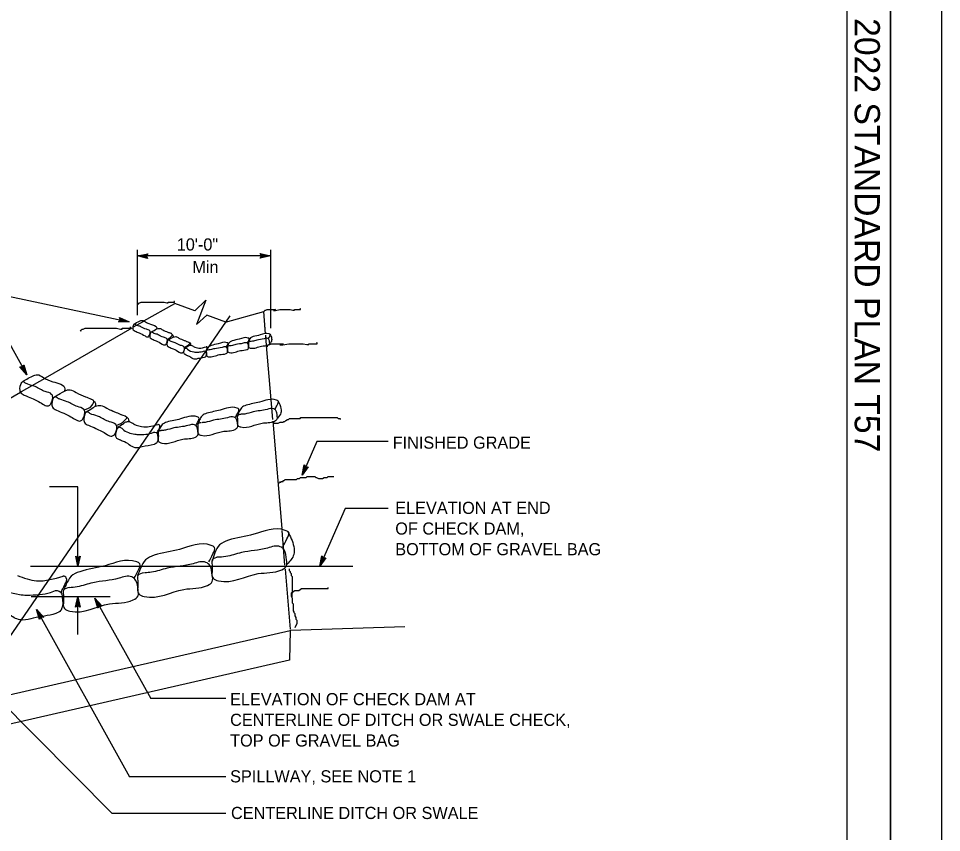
# Model space of a CAD drawing. Extents: x -894 to 866, y -476 to 714.
# Drawn here: x 334 to 866, y -177 to 292 of the extents above; entities that cross this region are included whole.
import ezdxf

# ---------------------------------------------------------------- set-up
doc = ezdxf.new("R2010")
doc.units = 0
for name, color, linetype in [('1 Control', 7, 'Continuous'), ('10 Sheet Format', 7, 'Continuous'), ('57 Undefined', 7, 'Continuous'), ('60 Nongeo Data', 7, 'Continuous')]:
    doc.layers.add(name, color=color, linetype=linetype)

msp = doc.modelspace()

# ---------------------------------------------------------------- linework, layer by layer
at = {"layer": '1 Control'}
for points in [[(403.45, 127.34), (403.05, 127.34), (403.45, 127.74), (403.85, 128.14), (404.25, 128.14), (405.05, 128.54), (405.85, 128.54), (406.25, 128.54), (407.05, 128.54), (407.85, 128.54), (408.25, 128.54), (408.65, 128.54), (409.45, 128.54), (409.85, 128.54), (410.25, 128.54), (411.45, 128.54), (412.25, 128.54), (412.65, 128.54), (413.05, 128.54), (413.45, 128.54), (413.85, 128.54), (414.25, 128.54), (414.65, 128.54), (415.05, 128.54), (415.45, 128.54), (416.25, 128.54), (417.05, 128.54), (417.85, 128.54), (418.25, 128.54), (419.85, 128.14), (420.65, 128.14), (420.65, 128.54), (421.45, 128.54), (421.85, 128.54), (422.25, 128.54), (422.65, 128.54), (423.05, 128.54), (423.45, 128.54), (423.85, 128.54), (423.85, 128.54), (424.25, 128.54), (424.25, 128.94), (423.85, 128.94)], [(476.04, 123.21), (475.64, 123.21), (476.04, 123.6), (476.44, 124), (476.84, 124), (477.64, 124.4), (478.44, 124.4), (478.84, 124.4), (479.64, 124.4), (480.44, 124.4), (480.84, 124.4), (481.24, 124.4), (482.04, 124.4), (482.44, 124.4), (481.14, 123.9), (482.34, 123.9), (484.84, 124.4), (485.24, 124.4), (485.64, 124.4), (486.04, 124.4), (486.44, 124.4), (486.84, 124.4), (487.24, 124.4), (487.64, 124.4), (488.04, 124.4), (488.84, 124.4), (489.64, 124.4), (490.44, 124.4), (490.84, 124.4), (492.44, 124), (493.24, 124), (493.24, 124.4), (494.04, 124.4), (494.44, 124.4), (494.84, 124.4), (495.24, 124.4), (495.64, 124.4), (496.04, 124.4), (496.44, 124.4), (496.44, 124.4), (496.84, 124.4), (496.84, 124.8), (496.44, 124.8)], [(370.54, 111.92), (369.99, 111.92), (370.54, 112.46), (371.09, 113.01), (371.64, 113.01), (372.74, 113.56), (373.83, 113.56), (374.38, 113.56), (375.48, 113.56), (376.58, 113.56), (377.13, 113.56), (377.68, 113.56), (378.77, 113.56), (379.32, 113.56), (379.87, 113.56), (381.52, 113.56), (382.61, 113.56), (383.16, 113.56), (383.71, 113.56), (384.26, 113.56), (384.81, 113.56), (385.36, 113.56), (385.91, 113.56), (386.46, 113.56), (387, 113.56), (388.1, 113.56), (389.2, 113.56), (390.3, 113.56), (390.85, 113.56), (393.04, 113.01), (394.14, 113.01), (394.14, 113.56), (395.24, 113.56), (395.78, 113.56), (396.33, 113.56), (396.88, 113.56), (397.43, 113.56), (397.98, 113.56), (398.53, 113.56), (398.53, 113.56), (399.08, 113.56), (399.08, 114.11), (398.53, 114.11)], [(477.94, 103.04), (477.39, 103.04), (477.94, 103.58), (478.49, 104.13), (479.04, 104.13), (480.13, 104.68), (481.23, 104.68), (481.78, 104.68), (482.88, 104.68), (483.97, 104.68), (484.52, 104.68), (485.07, 104.68), (486.17, 104.68), (486.72, 104.68), (484.93, 103.99), (486.58, 103.99), (490.01, 104.68), (490.56, 104.68), (491.11, 104.68), (491.66, 104.68), (492.21, 104.68), (492.76, 104.68), (493.3, 104.68), (493.85, 104.68), (494.4, 104.68), (495.5, 104.68), (496.6, 104.68), (497.69, 104.68), (498.24, 104.68), (500.44, 104.13), (501.54, 104.13), (501.54, 104.68), (502.63, 104.68), (503.18, 104.68), (503.73, 104.68), (504.28, 104.68), (504.83, 104.68), (505.38, 104.68), (505.93, 104.68), (505.93, 104.68), (506.47, 104.68), (506.47, 105.23), (505.93, 105.23)], [(481.14, 59.41), (481.14, 58.87), (481.69, 58.87), (482.79, 58.87), (483.89, 58.87), (484.98, 59.41), (485.53, 59.41), (486.08, 59.41), (486.63, 59.41), (487.18, 59.96), (487.73, 59.96), (488.28, 60.51), (489.37, 61.06), (489.92, 61.06), (490.47, 61.61), (491.02, 61.61), (491.57, 61.61), (492.12, 61.61), (492.67, 61.61), (493.22, 61.61), (493.76, 61.61), (494.31, 61.61), (494.86, 61.61), (495.41, 61.61), (495.96, 61.61), (496.51, 61.61), (497.06, 62.15), (497.61, 62.15), (498.7, 62.15), (499.8, 62.15), (500.35, 62.15), (501.45, 62.15), (503.09, 62.15), (504.19, 62.15), (504.74, 62.15), (505.84, 62.15), (506.39, 62.15), (506.93, 62.15), (507.48, 62.15), (508.03, 62.15), (508.58, 62.15), (509.13, 62.15), (509.68, 62.15), (511.32, 62.15), (511.87, 62.15), (514.07, 62.15), (514.62, 62.15), (515.71, 62.15), (516.26, 62.15), (516.81, 62.15), (517.36, 62.15), (517.91, 62.15), (518.46, 61.61), (519.01, 61.61), (519.01, 61.61), (519.56, 61.61), (519.56, 61.06)], [(484.14, 24.31), (485.24, 24.86), (484.69, 24.86), (485.24, 24.86), (485.79, 25.41), (486.34, 25.41), (486.88, 25.41), (486.88, 25.95), (487.43, 25.95), (487.98, 26.5), (488.53, 26.5), (489.63, 26.5), (491.27, 26.5), (491.82, 26.5), (492.37, 26.5), (493.47, 26.5), (494.02, 26.5), (494.57, 26.5), (495.12, 27.05), (495.66, 27.05), (496.21, 27.05), (496.76, 27.6), (497.86, 27.6), (498.96, 27.6), (500.05, 27.6), (500.6, 28.15), (501.7, 28.15), (502.25, 28.15), (503.35, 28.15), (504.44, 28.15), (504.99, 28.15), (505.54, 27.6), (506.09, 27.6), (507.19, 27.05), (507.74, 27.05), (508.29, 27.05), (509.38, 27.05), (510.48, 27.6), (511.03, 27.6), (512.13, 27.6), (512.68, 28.15), (513.22, 28.15), (513.77, 28.15), (514.87, 28.15), (515.42, 28.15), (515.97, 28.15), (515.97, 28.15)], [(493.66, -58.69), (494.86, -56.32), (494.86, -55.77), (494.86, -55.22), (494.86, -54.68), (494.31, -54.13), (494.31, -53.58), (494.31, -53.03), (493.76, -51.94), (493.76, -51.39), (493.76, -50.84), (493.21, -50.29), (493.21, -49.74), (492.66, -49.2), (492.66, -48.65), (492.66, -47.55), (492.66, -47), (492.66, -46.46), (492.66, -45.36), (492.11, -44.81), (492.11, -44.26), (492.11, -43.17), (492.11, -42.07), (491.56, -40.98), (491.56, -40.43), (491.56, -39.88), (491.56, -39.33), (491.56, -38.78), (492.11, -38.24), (492.11, -37.69), (492.11, -36.59), (492.11, -36.04), (492.11, -35.5), (492.11, -34.4), (492.11, -33.85), (492.11, -33.3), (492.11, -32.76), (492.11, -32.21), (492.11, -31.66), (492.11, -31.11), (492.11, -30.57), (492.11, -30.02), (492.11, -29.47), (491.56, -28.92), (491.57, -28.37), (491.56, -27.83), (491.02, -27.28), (491.02, -26.73), (490.47, -26.18), (490.47, -25.63), (490.47, -25.09), (490.47, -24.87)], [(491.9, -41.18), (491.9, -38.99), (493, -37.89), (493.55, -37.35), (495.2, -37.35), (495.74, -37.35), (497.39, -36.25), (497.94, -36.25), (499.04, -36.25), (499.59, -36.25), (500.68, -36.25), (501.23, -36.25), (501.78, -36.25), (502.33, -36.25), (502.88, -36.25), (503.98, -36.25), (505.07, -36.25), (506.17, -36.25), (507.27, -36.25), (507.82, -36.25), (509.46, -36.25), (510.01, -36.25), (511.11, -36.25), (511.66, -36.25), (512.21, -36.25), (512.76, -36.25), (512.76, -36.25), (512.76, -35.7)], [(491, -62.09), (491.06, -60.18), (556.82, -58.23)]]:
    msp.add_lwpolyline(points, dxfattribs=at)
at = {"layer": '10 Sheet Format'}
for p, q in [((836.55, 668.96), (836.55, -431.04)), ((811.55, -406.04), (811.55, 643.96))]:
    msp.add_line(p, q, dxfattribs=at)
for points in [[(-894.04, 713.55), (865.96, 713.55), (865.96, -476.45), (-894.04, -476.45)], [(-863.46, -431.04), (836.55, -431.04), (836.55, 668.96), (-863.46, 668.96)]]:
    msp.add_lwpolyline(points, close=True, dxfattribs=at)
at = {"layer": '57 Undefined'}
for p, q in [((402.73, 158.77), (402.73, 121.09)), ((402.88, 155.19), (408.81, 156.38)), ((408.76, 153.75), (402.88, 155.19)), ((402.88, 155.19), (402.88, 155.19)), ((479.45, 155.22), (403.27, 155.22)), ((408.55, 154.11), (404.24, 155.16)), ((404.25, 155.17), (408.57, 156.03)), ((405.6, 155.13), (408.39, 155.69)), ((408.33, 154.47), (405.6, 155.13)), ((406.96, 155.11), (408.15, 155.34)), ((408.16, 154.81), (406.96, 155.11)), ((408.81, 156.38), (408, 155.09)), ((408, 155.09), (408.76, 153.75)), ((408.81, 156.38), (408.81, 156.38)), ((474.31, 155.22), (473.52, 156.54)), ((473.52, 156.54), (473.52, 156.54)), ((473.52, 156.54), (479.43, 155.22)), ((479.43, 155.22), (473.52, 153.91)), ((473.52, 153.91), (474.31, 155.22)), ((473.73, 156.19), (478.07, 155.22)), ((478.06, 155.21), (473.75, 154.26)), ((476.71, 155.22), (473.93, 154.6)), ((473.96, 155.83), (476.71, 155.22)), ((474.14, 155.49), (475.35, 155.22)), ((475.35, 155.22), (474.16, 154.96)), ((479.43, 155.22), (479.43, 155.22)), ((479.45, 158.75), (479.45, 113.67)), ((408.76, 153.75), (408.76, 153.75)), ((473.52, 153.91), (473.52, 153.91)), ((311.99, 135.67), (339.15, 86.77)), ((311.99, 135.67), (398.06, 117.3)), ((278.44, -138.19), (456.34, 120.73)), ((392.02, 117.26), (392.02, 117.26)), ((392.56, 119.83), (392.56, 119.83)), ((398.06, 117.3), (398.06, 117.3)), ((335.14, 91.3), (335.14, 91.3)), ((337.43, 92.57), (337.43, 92.57)), ((339.15, 86.77), (339.15, 86.77)), ((506.25, 48.33), (497.7, 28.91)), ((547.31, 48.33), (506.25, 48.33)), ((497.7, 28.91), (498.88, 34.84)), ((501.28, 33.79), (497.7, 28.91)), ((500.87, 33.73), (498.24, 30.15)), ((498.25, 30.16), (499.11, 34.49)), ((498.79, 31.4), (499.35, 34.19)), ((500.46, 33.66), (498.79, 31.4)), ((498.88, 34.84), (498.88, 34.84)), ((498.88, 34.84), (499.76, 33.6)), ((499.34, 32.64), (499.58, 33.84)), ((500.08, 33.64), (499.34, 32.64)), ((499.76, 33.6), (501.28, 33.79)), ((501.28, 33.79), (501.28, 33.79)), ((497.7, 28.91), (497.7, 28.91)), ((368.62, 22.3), (352.19, 22.3)), ((368.62, -23.48), (368.62, 22.3)), ((522.49, 9.78), (508.04, -23.04)), ((547.3, 9.78), (522.49, 9.78)), ((368.62, -23.48), (367.33, -17.57)), ((367.33, -17.57), (367.33, -17.57)), ((367.33, -17.57), (368.64, -18.36)), ((368.62, -22.11), (367.69, -17.8)), ((368.63, -20.76), (368.03, -17.98)), ((368.64, -19.4), (368.38, -18.21)), ((369.96, -17.58), (368.62, -23.48)), ((369.61, -17.79), (368.62, -22.12)), ((369.26, -18.02), (368.63, -20.76)), ((368.64, -18.36), (369.96, -17.58)), ((368.91, -18.2), (368.64, -19.4)), ((369.96, -17.58), (369.96, -17.58)), ((507.84, -23.43), (509.02, -17.5)), ((511.43, -18.56), (507.84, -23.43)), ((508.39, -22.18), (509.25, -17.85)), ((511.02, -18.61), (508.39, -22.19)), ((508.94, -20.95), (509.49, -18.15)), ((510.6, -18.68), (508.94, -20.95)), ((509.02, -17.5), (509.02, -17.5)), ((509.02, -17.5), (509.9, -18.75)), ((509.49, -19.7), (509.72, -18.51)), ((510.22, -18.7), (509.49, -19.7)), ((509.9, -18.75), (511.43, -18.56)), ((511.43, -18.56), (511.43, -18.56)), ((526.93, -23.63), (341.38, -23.62)), ((368.62, -23.48), (368.62, -23.48)), ((507.84, -23.43), (507.84, -23.43)), ((387.1, -41.12), (341.66, -41.12)), ((367.29, -47.04), (368.62, -41.14)), ((367.64, -46.83), (368.62, -42.49)), ((368.62, -41.14), (368.62, -41.14)), ((368.62, -41.14), (369.92, -47.04)), ((368.62, -62.75), (368.62, -41.14)), ((368.62, -42.5), (369.57, -46.81)), ((378.39, -41.77), (410.5, -99.59)), ((378.39, -41.77), (378.39, -41.77)), ((368.61, -46.25), (367.29, -47.04)), ((367.29, -47.04), (367.29, -47.04)), ((368, -46.6), (368.61, -43.85)), ((368.34, -46.42), (368.61, -45.21)), ((368.61, -43.85), (369.23, -46.64)), ((368.61, -45.21), (368.87, -46.4)), ((369.92, -47.04), (368.61, -46.25)), ((369.92, -47.04), (369.92, -47.04)), ((380.1, -47.57), (380.1, -47.57)), ((382.4, -46.3), (382.4, -46.3)), ((344.73, -48.42), (398.22, -144.74)), ((346.54, -54.2), (344.73, -48.42)), ((344.73, -48.42), (344.73, -48.42)), ((344.73, -48.42), (348.81, -52.89)), ((346.73, -53.84), (345.41, -49.6)), ((345.42, -49.61), (348.39, -52.86)), ((346.93, -53.46), (346.09, -50.78)), ((346.09, -50.78), (348.01, -52.88)), ((347.29, -52.86), (346.54, -54.2)), ((347.14, -53.14), (346.77, -51.96)), ((346.77, -51.96), (347.59, -52.86)), ((348.81, -52.89), (347.29, -52.86)), ((348.81, -52.89), (348.81, -52.89)), ((346.54, -54.2), (346.54, -54.2)), ((312.84, -89.9), (388.31, -165.81)), ((453.82, -99.59), (410.5, -99.59)), ((453.82, -144.74), (398.22, -144.74)), ((453.82, -165.82), (388.31, -165.81))]:
    msp.add_line(p, q, dxfattribs=at)
for points in [[(392.56, 119.83), (398.06, 117.3), (392.01, 117.26), (392.29, 117.55), (396.72, 117.59), (392.69, 119.44), (392.83, 119.06), (395.4, 117.87), (392.57, 117.85), (392.85, 118.15), (394.08, 118.16), (392.96, 118.67), (393.06, 118.37), (392.01, 117.26), (393.06, 118.37)], [(337.43, 92.57), (339.15, 86.77), (335.14, 91.3), (335.54, 91.28), (338.48, 87.96), (337.23, 92.22), (337.03, 91.87), (337.83, 89.15), (335.95, 91.27), (336.36, 91.25), (337.17, 90.34), (336.82, 91.52), (336.66, 91.24), (335.14, 91.3), (336.66, 91.24)], [(380.1, -47.57), (378.39, -41.77), (382.4, -46.3), (381.99, -46.28), (379.05, -42.97), (380.31, -47.22), (380.51, -46.87), (379.71, -44.15), (381.58, -46.27), (381.18, -46.26), (380.36, -45.34), (380.71, -46.52), (380.87, -46.25), (382.4, -46.3), (380.87, -46.25)]]:
    msp.add_lwpolyline(points, close=True, dxfattribs=at)
at = {"layer": '60 Nongeo Data'}
for p, q in [((406.65, 117.76), (424.36, 127.93)), ((453.65, 117.11), (475.58, 123.3)), ((476.67, 110.28), (475.58, 123.3)), ((400.55, 114.33), (406.49, 117.74)), ((350, 85.08), (399.92, 113.77)), ((476.63, 110.31), (476.22, 115.29)), ((428.27, 107.24), (428.72, 107.03)), ((477.25, 103.65), (476.75, 109.67)), ((479.85, 72.3), (477.25, 103.65)), ((336.04, 77.11), (349.64, 84.93)), ((240.51, 22.13), (335.5, 76.71)), ((480.79, 60.98), (479.85, 72.3)), ((387.92, 66.34), (388.77, 65.93)), ((486.13, -1.73), (481, 60.02)), ((487.85, -22.83), (486.19, -2.81)), ((490.94, -59.71), (488.07, -25.11)), ((302.17, -103.56), (490.81, -60.45)), ((490.81, -60.45), (490.52, -77.6))]:
    msp.add_line(p, q, dxfattribs=at)
for points in [[(435.85, 123.7), (424.36, 127.93)], [(435.85, 123.7), (442.27, 129.68), (436.93, 115.81), (442.91, 121.1)], [(453.74, 117.1), (442.91, 121.1)], [(490.52, -77.6), (296.61, -121.94), (289.44, -118.65)]]:
    msp.add_lwpolyline(points, dxfattribs=at)
for points in [[(400.79, 115.82), (404.11, 117.72), (405.61, 118.14), (407.44, 117.29), (410.34, 116), (414.02, 113.79), (413.93, 113.22)], [(400.61, 115.56), (400.18, 113.41), (400.39, 112.76), (401.58, 111.91), (403.84, 110.94), (407.28, 109.12), (408.78, 108.58), (409.53, 109.01), (410.07, 110.08), (410.29, 111.26), (409.96, 112.12), (408.03, 112.98), (404.91, 114.48), (402.65, 115.23), (401.79, 115.66), (401.25, 115.98), (400.93, 115.88), (400.61, 115.66)], [(410.76, 111.29), (412.56, 112.38), (415.62, 113.53), (417.44, 112.68), (420.35, 111.39), (422.02, 110.68)], [(410.43, 110.94), (410, 108.79), (410.22, 108.15), (411.4, 107.29), (413.66, 106.33), (417.1, 104.5), (418.61, 103.96), (419.36, 104.39), (419.9, 105.47), (420.11, 106.65), (419.79, 107.51), (417.85, 108.36), (414.73, 109.87), (412.48, 110.62), (411.62, 111.05), (411.08, 111.37), (410.76, 111.26), (410.43, 111.05)], [(420.26, 106.31), (419.83, 104.17), (420.04, 103.52), (421.23, 102.66), (423.48, 101.7), (426.92, 99.87), (428.43, 99.34), (429.18, 99.77), (429.72, 100.84), (429.94, 102.02), (429.61, 102.88), (427.68, 103.74), (424.56, 105.24), (422.3, 105.99), (421.44, 106.42), (420.9, 106.74), (420.58, 106.64), (420.26, 106.42)], [(419.92, 107.36), (422.35, 108.77), (422.77, 110.22), (421.99, 110.67)], [(420.12, 106.51), (421.92, 107.6), (424.97, 108.75), (426.8, 107.9), (429.71, 106.61), (431.37, 105.9)], [(422.96, 110.04), (423.42, 109.05), (423.33, 108.48)], [(466.31, 105.24), (466.96, 106.53), (467.21, 107.61), (466.7, 107.93), (461.54, 107.28), (457.41, 106.32), (455.99, 105.57), (455.21, 104.28), (454.64, 102.97)], [(467.89, 106), (466.86, 105.57), (466.86, 104.39), (466.99, 102.57), (467.89, 102.14), (474.34, 103.32), (478.22, 103.96), (478.99, 104.6), (478.99, 105.57), (478.6, 107.18), (477.96, 107.72), (475.89, 107.5), (471.63, 106.75), (469.05, 106.11), (467.63, 106)], [(478.39, 107.69), (479.04, 108.98), (479.3, 110.05), (478.78, 110.38), (473.62, 109.73), (469.49, 108.77), (468.07, 108.02), (467.3, 106.73), (466.82, 105.35)], [(479.19, 110.21), (480.16, 107.74), (480.16, 106.45), (479.08, 104.84)], [(430.79, 98.21), (429.93, 98.64), (429.61, 99.5), (429.93, 101.22), (430.26, 101.86), (430.79, 102.08), (431.65, 101.54), (435.42, 99.93), (436.6, 99.82), (438.75, 99.93), (440.47, 100.25), (441.55, 100.57), (442.19, 100.25), (442.41, 99.5), (442.3, 97.57), (442.19, 97.35), (441.33, 96.82), (437.68, 96.07), (435.96, 95.74), (434.13, 96.39), (432.3, 97.57), (431.65, 97.78), (430.36, 98.43)], [(429.72, 102.59), (432.3, 104.1), (433.02, 104.89)], [(435.11, 103.04), (433.66, 103.7), (432.6, 103.56), (431.8, 103.04), (430.22, 101.98)], [(431.12, 105.99), (433.36, 104.69), (433.64, 103.86)], [(435.09, 103.01), (438.22, 102.16), (442.53, 102.93)], [(442.21, 100.24), (442.82, 101.54), (443.06, 102.62), (442.53, 102.93), (442.49, 102.93)], [(443.66, 101.07), (442.62, 100.64), (442.62, 99.46), (442.75, 97.64), (443.66, 97.21), (450.11, 98.39), (453.98, 99.04), (454.75, 99.68), (454.75, 100.64), (454.37, 102.25), (453.72, 102.79), (451.66, 102.58), (447.4, 101.82), (444.82, 101.18), (443.52, 101.02)], [(454.15, 102.56), (454.79, 103.85), (455.05, 104.92), (454.54, 105.25), (449.37, 104.6), (445.25, 103.64), (443.83, 102.89), (443.05, 101.6), (442.66, 100.85)], [(455.77, 103.44), (454.74, 103.01), (454.74, 101.83), (454.87, 100.01), (455.77, 99.58), (462.23, 100.76), (466.1, 101.4), (466.87, 102.05), (466.87, 103.01), (466.48, 104.62), (465.84, 105.16), (463.77, 104.94), (459.52, 104.19), (456.94, 103.55), (455.88, 103.44)], [(336.21, 82.49), (342.45, 86.05), (345.28, 86.85), (348.72, 85.24), (354.19, 82.82), (361.11, 78.67), (360.94, 77.6)], [(335.87, 81.98), (335.06, 77.94), (335.47, 76.73), (337.69, 75.12), (341.94, 73.3), (348.42, 69.87), (351.25, 68.86), (352.66, 69.66), (353.68, 71.68), (354.08, 73.91), (353.47, 75.52), (349.83, 77.14), (343.96, 79.96), (339.71, 81.38), (338.1, 82.18), (337.08, 82.79), (336.48, 82.59), (335.87, 82.18)], [(354.97, 73.96), (358.35, 76.01), (364.11, 78.18), (367.55, 76.57), (373.01, 74.14), (376.15, 72.82)], [(354.36, 73.3), (353.55, 69.26), (353.95, 68.05), (356.18, 66.43), (360.43, 64.62), (366.9, 61.18), (369.73, 60.17), (371.15, 60.98), (372.16, 63), (372.57, 65.22), (371.96, 66.84), (368.32, 68.45), (362.45, 71.28), (358.2, 72.69), (356.58, 73.5), (355.57, 74.11), (354.96, 73.91), (354.36, 73.5)], [(372.2, 66.56), (376.78, 69.22), (377.57, 71.94), (376.1, 72.78)], [(372.58, 64.96), (375.96, 67.01), (381.72, 69.19), (385.16, 67.57), (390.62, 65.15), (393.76, 63.82)], [(377.93, 71.61), (378.79, 69.74), (378.62, 68.67)], [(482.23, 67.19), (483.45, 69.61), (483.93, 71.63), (482.96, 72.24), (473.25, 71.03), (465.48, 69.21), (462.81, 67.8), (461.35, 65.37), (460.46, 62.79)], [(483.73, 71.92), (485.55, 67.28), (485.55, 64.85), (483.53, 61.82)], [(372.84, 64.59), (372.03, 60.55), (372.44, 59.34), (374.66, 57.73), (378.91, 55.91), (385.39, 52.48), (388.22, 51.47), (389.64, 52.27), (390.65, 54.29), (391.05, 56.52), (390.44, 58.13), (386.8, 59.75), (380.93, 62.57), (376.69, 63.99), (375.07, 64.79), (374.06, 65.4), (373.45, 65.2), (372.84, 64.79)], [(393.27, 63.98), (397.49, 61.54), (398.02, 59.97)], [(436.61, 57.54), (437.83, 59.96), (438.31, 61.98), (437.34, 62.58), (427.63, 61.37), (419.86, 59.56), (417.19, 58.14), (415.73, 55.72), (415, 54.31)], [(459.5, 62.58), (460.71, 65), (461.2, 67.02), (460.23, 67.63), (450.52, 66.42), (442.75, 64.6), (440.07, 63.19), (438.62, 60.76), (437.53, 58.3)], [(462.47, 64), (460.53, 63.19), (460.53, 60.97), (460.77, 57.54), (462.47, 56.73), (474.61, 58.95), (481.9, 60.17), (483.36, 61.38), (483.36, 63.19), (482.63, 66.22), (481.41, 67.23), (477.53, 66.83), (469.52, 65.42), (464.66, 64.2), (461.99, 64)], [(390.65, 57.59), (395.5, 60.42), (396.85, 61.91)], [(400.79, 58.42), (398.05, 59.67), (396.06, 59.42), (394.57, 58.42), (391.58, 56.44)], [(439.67, 59.19), (437.73, 58.38), (437.73, 56.16), (437.97, 52.73), (439.67, 51.92), (451.81, 54.14), (459.1, 55.35), (460.55, 56.56), (460.55, 58.38), (459.82, 61.41), (458.61, 62.42), (454.72, 62.02), (446.71, 60.6), (441.86, 59.39), (439.87, 59.19)], [(392.67, 49.35), (391.05, 50.16), (390.44, 51.77), (391.05, 55), (391.65, 56.22), (392.67, 56.62), (394.28, 55.61), (401.37, 52.58), (403.59, 52.38), (407.64, 52.58), (410.88, 53.19), (412.9, 53.79), (414.11, 53.19), (414.52, 51.77), (414.32, 48.14), (414.11, 47.74), (412.5, 46.73), (405.62, 45.31), (402.38, 44.71), (398.94, 45.92), (395.5, 48.14), (394.28, 48.54), (391.86, 49.75)], [(400.75, 58.38), (406.63, 56.78), (414.76, 58.23)], [(414.14, 53.17), (415.3, 55.61), (415.74, 57.64), (414.76, 58.23), (414.67, 58.23)], [(416.87, 54.73), (414.93, 53.93), (414.93, 51.7), (415.17, 48.27), (416.87, 47.46), (429.01, 49.69), (436.29, 50.9), (437.75, 52.11), (437.75, 53.93), (437.02, 56.95), (435.81, 57.96), (431.92, 57.56), (423.91, 56.15), (419.05, 54.94), (416.61, 54.63)], [(486.67, -12.29), (488.95, -7.74), (489.86, -3.95), (488.04, -2.81), (469.82, -5.09), (455.24, -8.5), (450.22, -11.15), (447.49, -15.7), (445.82, -20.55)], [(489.48, -3.41), (492.9, -12.12), (492.9, -16.67), (489.1, -22.35)], [(444.01, -20.94), (446.29, -16.39), (447.2, -12.6), (445.38, -11.46), (427.15, -13.74), (412.57, -17.15), (407.56, -19.8), (404.83, -24.35), (402.8, -28.96)], [(449.6, -18.27), (445.95, -19.78), (445.95, -23.95), (446.41, -30.39), (449.6, -31.91), (472.38, -27.74), (486.04, -25.47), (488.78, -23.19), (488.78, -19.78), (487.41, -14.1), (485.13, -12.2), (477.84, -12.96), (462.81, -15.61), (453.7, -17.89), (448.68, -18.27)], [(401.07, -30.4), (403.35, -25.85), (404.26, -22.06), (402.44, -20.93), (384.21, -23.2), (369.63, -26.61), (364.62, -29.26), (361.89, -33.81), (360.52, -36.46)], [(406.81, -27.3), (403.16, -28.81), (403.16, -32.98), (403.62, -39.42), (406.81, -40.94), (429.59, -36.77), (443.26, -34.5), (445.99, -32.22), (445.99, -28.81), (444.62, -23.13), (442.35, -21.23), (435.05, -21.99), (420.02, -24.65), (410.91, -26.92), (407.19, -27.29)], [(333.78, -28.81), (344.81, -31.82), (360.05, -29.1)], [(358.9, -38.6), (361.08, -34.01), (361.91, -30.2), (360.06, -29.1), (359.9, -29.1)], [(364.02, -35.66), (360.37, -37.18), (360.37, -41.34), (360.83, -47.78), (364.02, -49.3), (386.8, -45.13), (400.47, -42.86), (403.2, -40.59), (403.2, -37.18), (401.83, -31.49), (399.56, -29.6), (392.26, -30.35), (377.23, -33.01), (368.12, -35.28), (363.53, -35.86)], [(318.6, -45.76), (315.56, -44.25), (314.43, -41.21), (315.56, -35.15), (316.7, -32.88), (318.6, -32.12), (321.64, -34.01), (334.93, -39.7), (339.11, -40.08), (346.7, -39.7), (352.77, -38.56), (356.57, -37.42), (358.85, -38.56), (359.61, -41.21), (359.23, -48.03), (358.85, -48.79), (355.81, -50.69), (342.9, -53.34), (336.83, -54.48), (330.37, -52.2), (323.92, -48.03), (321.64, -47.28), (317.08, -45)]]:
    msp.add_spline(points, degree=3, dxfattribs=at)

# ---------------------------------------------------------------- texts
at = {"layer": '10 Sheet Format'}
msp.add_text('2022 STANDARD PLAN T57', height=14.5, rotation=270, dxfattribs=at).set_placement((815.95, 292.16))
at = {"layer": '57 Undefined'}
for s, p in [('10\'-0"', (425.52, 158.34)), ('Min', (434.49, 145.34)), ('FINISHED GRADE', (549.87, 44.23)), ('ELEVATION AT END', (551.35, 6.66)), ('OF CHECK DAM,', (551.35, -5.24)), ('BOTTOM OF GRAVEL BAG', (551.35, -17.14)), ('ELEVATION OF CHECK DAM AT ', (456.25, -103.49)), ('CENTERLINE OF DITCH OR SWALE CHECK, ', (456.25, -115.39)), ('TOP OF GRAVEL BAG', (456.25, -127.29)), ('SPILLWAY, SEE NOTE 1', (456.25, -147.94)), ('CENTERLINE DITCH OR SWALE', (456.75, -169.03))]:
    msp.add_text(s, height=7, dxfattribs=at).set_placement(p)

doc.saveas('drawing.dxf')
